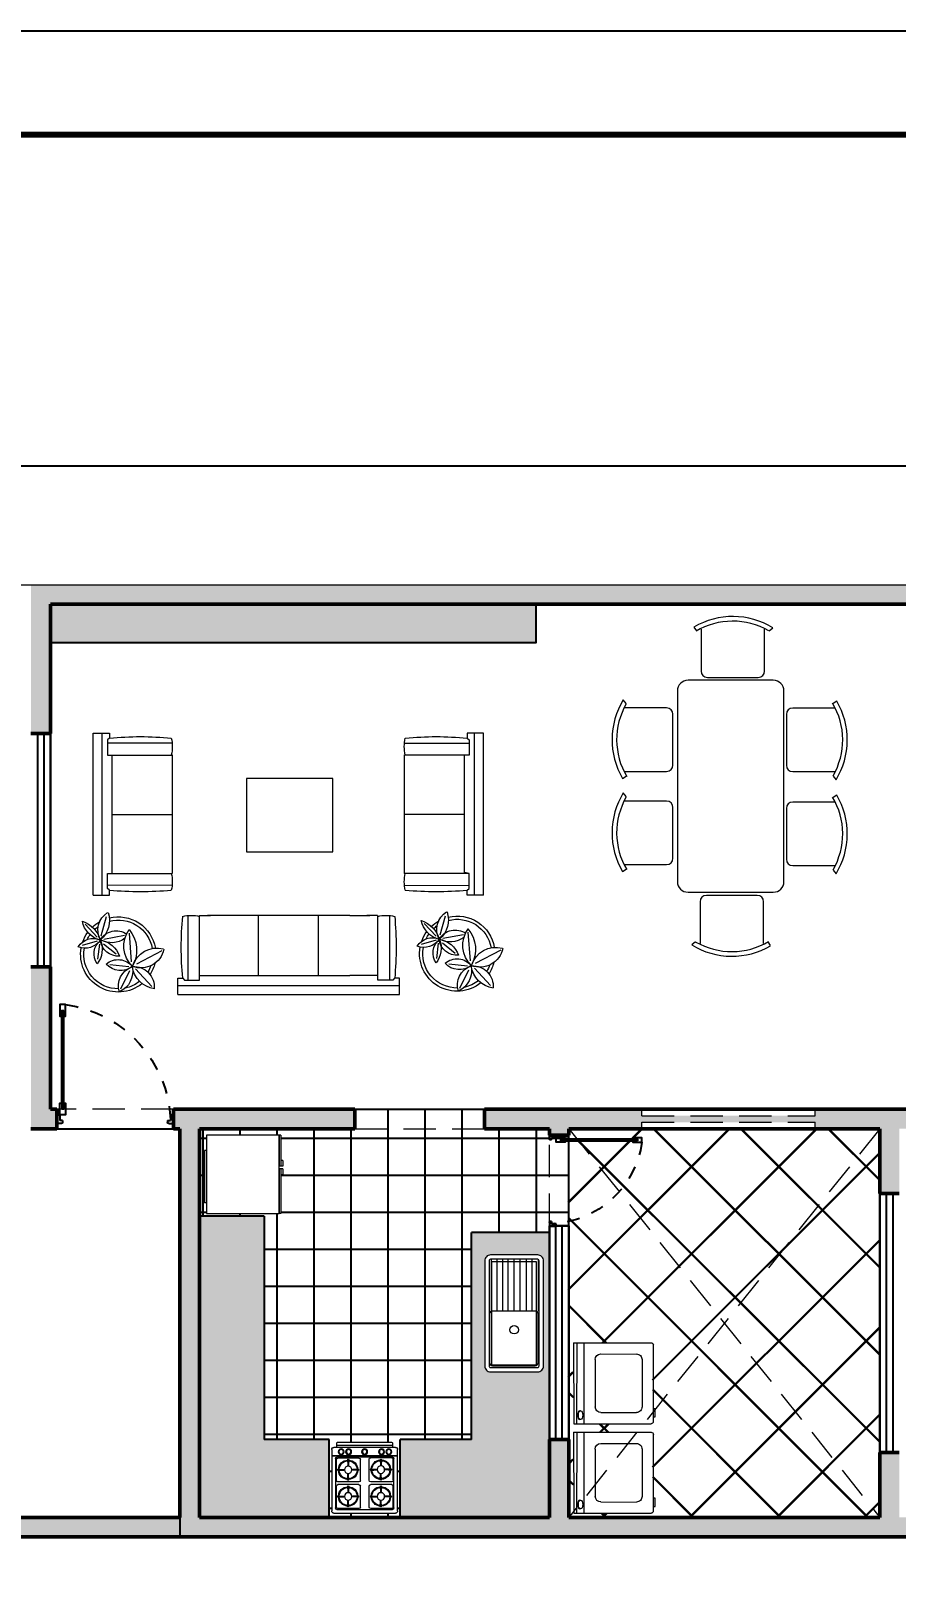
# Model space of a CAD drawing. Header units: millimetres. Extents: x 2999.9 to 3041.9, y 869.6 to 906.3.
# Drawn here: x 3023.27 to 3029.94, y 894.38 to 906.31 of the extents above; entities that cross this region are included whole.
import ezdxf

# ---------------------------------------------------------------- set-up
doc = ezdxf.new("R2010")
doc.units = ezdxf.units.MM
doc.linetypes.add('DASHED2', pattern=[9.525, 6.35, -3.175])
doc.linetypes.add('HIDDEN', pattern=[0.375, 0.25, -0.125])
for name, color, linetype, lineweight in [('0.18', 141, 'Continuous', 18), ('01', 8, 'Continuous', 9), ('mori', 166, 'Continuous', 30), ('moviliario', 7, 'Continuous', 18)]:
    doc.layers.add(name, color=color, linetype=linetype, lineweight=lineweight)
for name, color, linetype in [('1 proyeccion', 253, 'DASHED2'), ('1 puerta 0009', 242, 'Continuous'), ('1 puerta 002', 7, 'Continuous'), ('EQUIPO', 7, 'Continuous'), ('Mobiliarios', 8, 'Continuous'), ('puerta madera', 36, 'Continuous')]:
    doc.layers.add(name, color=color, linetype=linetype)
doc.styles.add('COTAS', font='arial.ttf')
doc.dimstyles.new('COTAS_100', dxfattribs={"dimtxt": 0.2, "dimasz": 0.15, "dimexe": 0.1, "dimexo": 0.2, "dimgap": 0.1, "dimtad": 0, "dimrnd": 0.005, "dimzin": 4, "dimdsep": 46, "dimtxsty": 'COTAS', "dimblk": 'ARCHTICK', "dimcen": 0.2, "dimclrd": 256, "dimclre": 256, "dimclrt": 11, "dimadec": 0, "dimazin": 0, "dimtfac": 1, "dimtix": 1, "dimtofl": 0, "dimtmove": 0, "dimatfit": 3, "dimldrblk": 'ARCHTICK', "dimfxl": 1, "dimtolj": 1, "dimtzin": 0, "dimarcsym": 0})

# ---------------------------------------------------------------- blocks, each defined once
blk = doc.blocks.new('lavad')
at = {"layer": 'Mobiliarios', "color": 7, "lineweight": 0}
for p, q in [((-366.501, 16.961), (-366.5, 17.558)), ((-365.892, 17.575), (-366.483, 17.575)), ((-366.448, 17.575), (-366.448, 17.589)), ((-366.448, 17.589), (-366.384, 17.589)), ((-366.384, 17.589), (-366.384, 17.575)), ((-365.875, 16.96), (-365.875, 17.558)), ((-366.414, 17.171), (-366.413, 17.445)), ((-366.005, 17.488), (-366.37, 17.489)), ((-365.962, 17.17), (-365.962, 17.445)), ((-366.005, 17.127), (-366.37, 17.127)), ((-365.875, 17.04), (-366.501, 17.04)), ((-365.875, 16.984), (-366.501, 16.984)), ((-365.875, 16.96), (-366.501, 16.961)), ((-366.467, 17.014), (-366.467, 17.008)), ((-366.401, 17.014), (-366.401, 17.008))]:
    blk.add_line(p, q, dxfattribs=at)
for centre, radius, start, end in [((-366.483, 17.558), 0.0174, 89.9635, 179.9635), ((-365.892, 17.558), 0.0174, 359.9635, 89.9635), ((-366.37, 17.445), 0.0434, 89.9635, 179.9635), ((-366.005, 17.445), 0.0434, 359.9635, 89.9635), ((-366.37, 17.171), 0.0434, 179.9635, 269.9635), ((-366.005, 17.17), 0.0434, 269.9635, 359.9635)]:
    blk.add_arc(centre, radius, start, end, dxfattribs=at)
at = {"layer": 'Mobiliarios', "color": 7, "lineweight": 0, "extrusion": (0, 0, -1)}
blk.add_ellipse((-366.434, 17.014), major_axis=(-0.0334, 0), ratio=0.51079, dxfattribs=at)
blk.add_ellipse((-366.434, 17.008), major_axis=(-0.0334, 0), ratio=0.51079, start_param=3.141593, end_param=6.283185, dxfattribs=at)
blk = doc.blocks.new('A$C1C4119E3')
at = {"layer": '0.18', "color": 7, "linetype": 'ByBlock'}
for p, q in [((0, 0.053), (0, 0.673)), ((0, 0.673), (0.669, 0.673)), ((0.131, 0.691), (0.578, 0.691)), ((0.131, 0.675), (0.131, 0.691)), ((0.131, 0.673), (0.578, 0.673)), ((0.578, 0.675), (0.578, 0.691)), ((0.669, 0.673), (0.669, 0.053)), ((0.669, 0.053), (0, 0.053)), ((0, 0.038), (0, 0.053)), ((0, 0.053), (0.266, 0.053)), ((0, 0.038), (0.266, 0.038)), ((0.216, 0.038), (0.266, 0.038)), ((0.216, 0.022), (0.216, 0.038)), ((0.216, 0.022), (0.266, 0.022)), ((0.266, 0.038), (0.266, 0.053)), ((0.266, 0.022), (0.266, 0.038)), ((0.288, 0.053), (0.669, 0.053)), ((0.288, 0.038), (0.288, 0.053)), ((0.288, 0.038), (0.669, 0.038)), ((0.288, 0.038), (0.338, 0.038)), ((0.288, 0.022), (0.288, 0.038)), ((0.288, 0.022), (0.338, 0.022)), ((0.338, 0.022), (0.338, 0.038)), ((0.669, 0.038), (0.669, 0.053))]:
    blk.add_line(p, q, dxfattribs=at)
blk = doc.blocks.new('_ArchTick')
at = {"color": 0, "linetype": 'ByBlock', "const_width": 0.15}
blk.add_lwpolyline([(-0.5, -0.5), (0.5, 0.5)], dxfattribs=at)
blk = doc.blocks.new('*D21')
at = {"layer": '01', "lineweight": -2, "transparency": 16777216}
for p, q in [((3003.819, 902.238), (3003.819, 903.054)), ((3038.719, 902.238), (3038.719, 903.054)), ((3003.819, 902.954), (3020.559, 902.954)), ((3038.719, 902.954), (3021.433, 902.954))]:
    blk.add_line(p, q, dxfattribs=at)
at = {"layer": 'Defpoints', "color": 0, "transparency": 16777216}
for p in [(3038.719, 902.954), (3003.819, 902.038), (3038.719, 902.038)]:
    blk.add_point(p, dxfattribs=at)
at = {"layer": '01', "lineweight": -2, "transparency": 16777216, "xscale": 0.15, "yscale": 0.15, "zscale": 0.15, "rotation": 180}
blk.add_blockref('_ArchTick', (3003.819, 902.954), dxfattribs=at)
at = {"layer": '01', "lineweight": -2, "transparency": 16777216, "xscale": 0.15, "yscale": 0.15, "zscale": 0.15}
blk.add_blockref('_ArchTick', (3038.719, 902.954), dxfattribs=at)
at = {"layer": '01', "color": 11, "transparency": 16777216, "insert": (3020.996, 902.954), "char_height": 0.2, "attachment_point": 5, "style": 'COTAS'}
blk.add_mtext('\\A1;34.90', dxfattribs=at)
blk = doc.blocks.new('0B82D')
at = {"color": 7, "linetype": 'ByBlock', "lineweight": 0}
for p, q in [((-0.626, 0.801), (-0.607, 0.773)), ((-0.573, 0.784), (-0.573, 0.469)), ((-0.093, 0.469), (-0.093, 0.784)), ((-0.058, 0.773), (-0.03, 0.796)), ((0.084, 0.801), (0.103, 0.773)), ((0.137, 0.784), (0.137, 0.469)), ((0.617, 0.469), (0.617, 0.784)), ((0.652, 0.773), (0.68, 0.796)), ((0.738, 0.402), (-0.703, 0.402)), ((-0.525, 0.421), (-0.141, 0.421)), ((0.185, 0.421), (0.569, 0.421)), ((-1.157, 0.29), (-1.18, 0.318)), ((-0.853, 0.256), (-1.169, 0.256)), ((-0.783, 0.322), (-0.783, -0.322)), ((0.818, -0.322), (0.818, 0.322)), ((1.206, 0.249), (0.89, 0.249)), ((1.222, 0.302), (1.194, 0.283)), ((-0.805, -0.176), (-0.805, 0.208)), ((0.842, 0.201), (0.842, -0.183)), ((-1.169, -0.224), (-0.853, -0.224)), ((0.89, -0.231), (1.206, -0.231)), ((-1.185, -0.277), (-1.157, -0.258)), ((1.194, -0.266), (1.217, -0.294)), ((-0.703, -0.402), (0.023, -0.402)), ((-0.142, -0.436), (-0.526, -0.436)), ((0.023, -0.402), (0.738, -0.402)), ((0.562, -0.436), (0.178, -0.436)), ((-0.574, -0.484), (-0.574, -0.8)), ((-0.094, -0.8), (-0.094, -0.484)), ((0.13, -0.484), (0.13, -0.8)), ((0.61, -0.8), (0.61, -0.484)), ((-0.608, -0.789), (-0.636, -0.811)), ((-0.041, -0.817), (-0.059, -0.789)), ((0.095, -0.789), (0.067, -0.811)), ((0.663, -0.817), (0.644, -0.789))]:
    blk.add_line(p, q, dxfattribs=at)
for centre, radius, start, end in [((-0.333, 0.302), 0.579, 58.5054, 120.4019), ((-0.333, 0.302), 0.544, 60.0817, 120.6821), ((0.377, 0.302), 0.579, 58.5054, 120.4019), ((0.377, 0.302), 0.544, 60.0817, 120.6821), ((-0.525, 0.469), 0.048, 180, 270), ((-0.141, 0.469), 0.048, 270, 0), ((0.185, 0.469), 0.048, 180, 270), ((0.569, 0.469), 0.048, 270, 0), ((-0.703, 0.322), 0.08, 90, 180), ((0.738, 0.322), 0.08, 0, 90), ((-0.686, 0.016), 0.579, 148.5054, 210.4019), ((-0.686, 0.016), 0.544, 150.0817, 210.6821), ((-0.853, 0.208), 0.048, 0, 90), ((0.89, 0.201), 0.048, 90, 180), ((0.723, 0.009), 0.544, 330.0817, 30.6821), ((0.723, 0.009), 0.579, 328.5054, 30.4019), ((-0.853, -0.176), 0.048, 270, 360), ((0.89, -0.183), 0.048, 180, 270), ((-0.703, -0.322), 0.08, 180, 270), ((0.738, -0.322), 0.08, 270, 360), ((-0.526, -0.484), 0.048, 90, 180), ((-0.142, -0.484), 0.048, 0, 90), ((0.178, -0.484), 0.048, 90, 180), ((0.562, -0.484), 0.048, 0, 90), ((-0.334, -0.317), 0.579, 238.5054, 300.4019), ((-0.334, -0.317), 0.544, 240.0817, 300.6821), ((0.37, -0.317), 0.579, 238.5054, 300.4019), ((0.37, -0.317), 0.544, 240.0817, 300.6821)]:
    blk.add_arc(centre, radius, start, end, dxfattribs=at)
blk = doc.blocks.new('rtyrytrtyq')
at = {"color": 255, "lineweight": 5}
for p, q in [((-1.315, -0.468), (-1.315, 0.784)), ((-1.315, 0.784), (-1.188, 0.784)), ((-1.246, -0.468), (-1.246, 0.784)), ((-1.188, 0.746), (-1.204, 0.732)), ((-1.204, 0.732), (-1.204, 0.615)), ((-1.188, 0.784), (-1.188, 0.746)), ((1.697, 0.784), (1.57, 0.784)), ((1.57, 0.784), (1.57, 0.746)), ((1.57, 0.746), (1.585, 0.732)), ((1.585, 0.732), (1.585, 0.615)), ((1.628, -0.468), (1.628, 0.784)), ((1.697, -0.468), (1.697, 0.784)), ((-0.705, 0.706), (-1.204, 0.707)), ((-1.204, 0.615), (-0.712, 0.615)), ((-1.168, -0.293), (-1.168, 0.615)), ((-0.712, 0.615), (-0.706, 0.615)), ((-0.704, 0.613), (-0.704, -0.299)), ((-0.704, 0.613), (-0.704, 0.531)), ((-0.704, 0.613), (-0.704, 0.554)), ((1.086, 0.613), (1.086, -0.299)), ((1.086, 0.613), (1.086, 0.531)), ((1.086, 0.613), (1.086, 0.554)), ((1.087, 0.706), (1.585, 0.707)), ((1.094, 0.615), (1.088, 0.615)), ((1.585, 0.615), (1.094, 0.615)), ((1.55, -0.299), (1.55, 0.615)), ((-1.168, 0.157), (-0.704, 0.157)), ((1.55, 0.157), (1.086, 0.157)), ((-1.204, -0.299), (-1.168, -0.293)), ((-1.166, -0.295), (-1.204, -0.299)), ((-1.204, -0.299), (-0.704, -0.299)), ((-1.204, -0.415), (-1.204, -0.299)), ((-0.815, -0.299), (-0.712, -0.299)), ((-0.712, -0.299), (-0.706, -0.299)), ((1.585, -0.299), (1.086, -0.299)), ((1.094, -0.299), (1.088, -0.299)), ((1.196, -0.299), (1.094, -0.299)), ((1.585, -0.415), (1.585, -0.299)), ((-1.315, -0.468), (-1.188, -0.468)), ((-0.705, -0.39), (-1.204, -0.391)), ((-1.188, -0.429), (-1.204, -0.415)), ((-1.188, -0.468), (-1.188, -0.429)), ((1.087, -0.39), (1.585, -0.391)), ((1.57, -0.429), (1.585, -0.415)), ((1.57, -0.468), (1.57, -0.429)), ((1.697, -0.468), (1.57, -0.468)), ((-0.59, -0.624), (-0.591, -1.122)), ((-0.499, -0.631), (-0.499, -0.625)), ((-0.499, -1.122), (-0.499, -0.631)), ((-0.496, -0.623), (-0.414, -0.623)), ((-0.283, -0.623), (-0.438, -0.623)), ((-0.283, -0.623), (0.815, -0.623)), ((-0.043, -1.087), (-0.043, -0.623)), ((0.42, -1.087), (0.42, -0.623)), ((0.873, -0.623), (0.791, -0.623)), ((0.875, -0.631), (0.875, -0.625)), ((0.875, -1.122), (0.875, -0.631)), ((0.966, -0.624), (0.967, -1.122)), ((-0.668, -1.107), (-0.629, -1.107)), ((-0.668, -1.234), (-0.668, -1.107)), ((1.044, -1.165), (-0.668, -1.165)), ((-0.629, -1.107), (-0.615, -1.122)), ((-0.615, -1.122), (-0.499, -1.122)), ((-0.499, -1.087), (-0.283, -1.087)), ((0.875, -1.087), (-0.283, -1.087)), ((0.992, -1.122), (0.875, -1.122)), ((1.006, -1.107), (0.992, -1.122)), ((1.044, -1.107), (1.006, -1.107)), ((1.044, -1.234), (1.044, -1.107)), ((1.044, -1.234), (-0.668, -1.234))]:
    blk.add_line(p, q, dxfattribs=at)
blk.add_lwpolyline([(-0.153, 0.434), (0.513, 0.434), (0.513, -0.132), (-0.153, -0.132)], close=True, dxfattribs=at)
for centre, radius, start, end in [((-0.95, -1.778), 2.535, 84.6069, 95.3931), ((-0.985, 0.68), 0.281, 346.5803, 13.4197), ((1.367, 0.68), 0.281, 166.5803, 193.4197), ((1.332, -1.778), 2.535, 84.6069, 95.3931), ((-0.706, 0.613), 0.00231, 0, 90), ((1.088, 0.613), 0.00231, 90, 180), ((-1.166, -0.293), 0.00231, 180, 274.3203), ((-0.985, -0.364), 0.281, 346.5803, 13.4197), ((-0.706, -0.296), 0.00231, 270, 0), ((1.088, -0.296), 0.00231, 180, 270), ((1.367, -0.364), 0.281, 166.5803, 193.4197), ((-0.95, 2.094), 2.535, 264.6069, 275.3931), ((1.332, 2.094), 2.535, 264.6069, 275.3931), ((1.894, -0.869), 2.535, 174.6069, 185.3931), ((-0.564, -0.904), 0.281, 76.5803, 103.4197), ((-0.496, -0.625), 0.00231, 90, 180), ((0.873, -0.625), 0.00231, 0, 90), ((0.941, -0.904), 0.281, 76.5803, 103.4197), ((-1.518, -0.869), 2.535, 354.6069, 5.3931)]:
    blk.add_arc(centre, radius, start, end, dxfattribs=at)
blk = doc.blocks.new('0C02D')
at = {"color": 0, "linetype": 'ByBlock', "lineweight": 0}
for p, q in [((0.024, 0.375), (-0.102, 0.138)), ((-0.307, 0.281), (-0.145, 0.131)), ((-0.33, -0.005), (-0.16, 0.079)), ((-0.104, -0.108), (-0.123, 0.067)), ((0.189, 0.07), (-0.078, 0.091)), ((0.133, -0.165), (0.168, 0.029)), ((0.09, -0.166), (-0.005, -0.048)), ((0.164, -0.188), (0.342, -0.14)), ((0.087, -0.206), (-0.055, -0.223)), ((0.114, -0.227), (0.074, -0.366)), ((0.152, -0.226), (0.271, -0.338))]:
    blk.add_line(p, q, dxfattribs=at)
for centre, radius, start, end in [((-0.092, 0.339), 0.24, 187.9837, 262.0826), ((-0.313, 0.115), 0.19, 356.834, 94.9195), ((-0.01, -0.03), 0.35, 103.4928, 122.3252), ((0.084, 0.179), 0.22, 102.106, 200.1749), ((-0.184, 0.328), 0.233, 285.7817, 15.3507), ((-0.01, -0.03), 0.35, 346.1915, 80.1916), ((-0.01, -0.03), 0.35, 140.8678, 280.2087), ((-0.01, -0.03), 0.32, 141.7508, 168.3677), ((-0.01, -0.03), 0.32, 109.0445, 120.8243), ((-0.01, -0.03), 0.32, 345.1624, 79.9119), ((-0.303, 0.161), 0.189, 252.4588, 340.924), ((-0.167, -0.108), 0.212, 78.3442, 154.7575), ((0.02, -0.009), 0.179, 142.2558, 228.0353), ((-0.228, -0.031), 0.17, 319.2212, 51.7942), ((0.068, 0.284), 0.262, 223.8495, 305.6071), ((0.028, -0.157), 0.298, 49.6917, 119.1053), ((0.31, -0.094), 0.211, 143.7337, 208.7027), ((0.038, -0.049), 0.172, 300.6452, 34.7063), ((-0.01, -0.03), 0.32, 179.3019, 280.4983), ((-0.106, -0.237), 0.234, 9.9352, 69.7681), ((0.141, -0.031), 0.167, 175.0386, 264.006), ((0.214, -0.021), 0.198, 242.4878, 326.9762), ((0.303, -0.344), 0.232, 70.8915, 139.9005), ((0.04, -0.401), 0.222, 68.3745, 127.9916), ((-0.004, -0.097), 0.158, 234.0564, 321.9353), ((0.22, -0.338), 0.172, 124.7099, 201.6743), ((-0.023, -0.264), 0.161, 301.256, 23.9088), ((0.052, -0.449), 0.262, 19.1579, 74.5483), ((0.344, -0.139), 0.229, 194.941, 258.8355), ((-0.01, -0.03), 0.32, 316.534, 324.6631), ((-0.01, -0.03), 0.35, 316.5106, 330.7133), ((-0.01, -0.03), 0.35, 289.3547, 305.9995), ((-0.01, -0.03), 0.32, 295.6062, 305.0739)]:
    blk.add_arc(centre, radius, start, end, dxfattribs=at)
blk = doc.blocks.new('df')
at = {"color": 1, "lineweight": 0, "rotation": 180}
blk.add_blockref('rtyrytrtyq', (2077.716, 1144.081), dxfattribs=at)
at = {"layer": 'moviliario', "xscale": 0.8297961950302124, "yscale": 0.8297961950302124, "zscale": 0.8297961950302124, "rotation": 270}
for p in [(2076.238, 1144.997), (2078.853, 1144.991)]:
    blk.add_blockref('0C02D', p, dxfattribs=at)
blk = doc.blocks.new('p .9')
at = {"layer": '1 puerta 0009'}
h = blk.add_hatch(dxfattribs=at)
h.set_pattern_fill('_USER', color=256, scale=0.0049, angle=45, style=0, pattern_type=0)
h.set_pattern_definition([(45, (0, 0), (-0.003464823228, 0.003464823228), [])])
h.paths.add_polyline_path([(1148.931, 219.509), (1148.931, 219.464), (1148.947, 219.464), (1148.947, 220.225), (1148.931, 220.225), (1148.931, 220.18)])
at = {"layer": '1 proyeccion', "ltscale": 0.005}
blk.add_arc((1149.047, 219.339), 0.94, 97.9007, 177.8392, dxfattribs=at)
at = {"layer": '1 puerta 002'}
for p, q in [((1148.931, 220.18), (1148.931, 220.225)), ((1148.947, 220.225), (1148.931, 220.225)), ((1148.085, 219.419), (1148.108, 219.419)), ((1148.085, 219.352), (1148.085, 219.419)), ((1148.108, 219.419), (1148.108, 219.374)), ((1148.13, 219.374), (1148.108, 219.374)), ((1148.13, 219.374), (1148.13, 219.361)), ((1148.94, 219.374), (1148.94, 219.361)), ((1148.94, 219.374), (1148.963, 219.374)), ((1148.985, 219.419), (1148.963, 219.419)), ((1148.963, 219.419), (1148.963, 219.374)), ((1148.985, 219.352), (1148.985, 219.419)), ((1148.121, 219.352), (1148.085, 219.352)), ((1148.949, 219.352), (1148.985, 219.352))]:
    blk.add_line(p, q, dxfattribs=at)
blk.add_lwpolyline([(1148.931, 219.509), (1148.931, 220.18), (1148.918, 220.18), (1148.918, 220.27), (1148.961, 220.27), (1148.961, 220.18), (1148.947, 220.18)], dxfattribs=at)
blk.add_lwpolyline([(1148.947, 219.464), (1148.931, 219.464), (1148.931, 219.509), (1148.918, 219.509), (1148.918, 219.419), (1148.961, 219.419), (1148.961, 219.509), (1148.947, 219.509), (1148.947, 220.18), (1148.947, 220.225)], close=True, dxfattribs=at)
for centre, start, end in [((1148.121, 219.361), 270, 0), ((1148.949, 219.361), 180, 270)]:
    blk.add_arc(centre, 0.009, start, end, dxfattribs=at)
blk = doc.blocks.new('jj')
at = {"color": 7, "linetype": 'ByBlock', "lineweight": 0}
for p, q in [((-171, 32), (-171, 400)), ((-129, 400), (-129, 31)), ((-87, 32), (-87, 400)), ((-42, 31), (-42, 400)), ((0, 400), (0, 31)), ((42, 400), (42, 32)), ((80, 400), (80, 31)), ((122, 31), (122, 400)), ((161, 400), (161, 31))]:
    blk.add_line(p, q, dxfattribs=at)
for points in [[(-209, 552), (-209, 42, 0.414214), (-168, 0), (168, 0, 0.414214), (209, 42), (209, 791, 0.414214), (168, 833), (-168, 833, 0.414214), (-209, 791), (-209, 552)], [(-171, 657), (-171, 421, 0.414214), (-150, 400), (153, 400, 0.414214), (174, 421), (174, 769, 0.414214), (153, 790), (-150, 790, 0.414214), (-171, 769), (-171, 660)]]:
    blk.add_lwpolyline(points, format="xyb", dxfattribs=at)
blk.add_lwpolyline([(-178, 552), (-178, 42, 0.414214), (-168, 31), (168, 31, 0.414214), (178, 42), (178, 791, 0.414214), (168, 802), (-168, 802, 0.414214), (-178, 791)], format="xyb", close=True, dxfattribs=at)
blk.add_lwpolyline([(-160, 552), (-160, 50), (160, 50), (160, 783), (-160, 783)], close=True, dxfattribs=at)
blk.add_circle((0, 533), 30.4, dxfattribs=at)
blk = doc.blocks.new('cocina')
at = {"layer": 'EQUIPO', "color": 7, "lineweight": 0}
for p, q in [((-11.81, 0.81), (-11.81, 22.82)), ((-11.01, 23.62), (11.01, 23.62)), ((-9.95, 25.21), (-9.95, 23.62)), ((9.95, 24.41), (-9.95, 24.41)), ((9.68, 25.48), (-9.68, 25.48)), ((9.95, 23.62), (9.95, 25.21)), ((11.81, 22.82), (11.81, 0.81)), ((11.81, 20.7), (-11.81, 20.7)), ((11.81, 20.57), (-11.81, 20.57)), ((-10.47, 1.88), (-10.47, 19.6)), ((-10.23, 11.81), (-10.23, 19.33)), ((-9.93, 20.13), (9.93, 20.13)), ((-9.69, 19.86), (-2.17, 19.86)), ((-6.1, 19.3), (-5.97, 17.15)), ((-5.83, 19.3), (-5.83, 19.39)), ((-5.83, 19.3), (-5.83, 17.08)), ((-5.57, 19.3), (-5.7, 17.15)), ((-1.64, 11.81), (-1.64, 19.33)), ((1.51, 11.75), (1.51, 19.26)), ((2.05, 19.8), (9.57, 19.8)), ((5.64, 19.24), (5.77, 17.09)), ((5.91, 19.24), (5.91, 19.33)), ((5.91, 19.24), (5.91, 17.02)), ((6.17, 19.24), (6.04, 17.09)), ((10.1, 11.75), (10.1, 19.26)), ((10.47, 19.6), (10.47, 1.88)), ((-9.69, 11.27), (-2.17, 11.27)), ((-9.5, 15.63), (-9.59, 15.63)), ((-9.5, 15.9), (-7.35, 15.77)), ((-9.5, 15.63), (-7.28, 15.63)), ((-9.5, 15.37), (-7.35, 15.5)), ((-6.1, 11.97), (-5.97, 14.12)), ((-5.83, 11.97), (-5.83, 14.19)), ((-5.83, 11.97), (-5.83, 11.88)), ((-5.57, 11.97), (-5.7, 14.12)), ((-2.17, 15.63), (-4.38, 15.63)), ((-2.17, 15.9), (-4.31, 15.77)), ((-2.17, 15.37), (-4.31, 15.5)), ((-2.17, 15.63), (-2.08, 15.63)), ((2.05, 11.21), (9.57, 11.21)), ((2.24, 15.57), (2.15, 15.57)), ((2.24, 15.84), (4.39, 15.71)), ((2.24, 15.57), (4.46, 15.57)), ((2.24, 15.3), (4.39, 15.44)), ((5.64, 11.9), (5.77, 14.05)), ((5.91, 11.9), (5.91, 14.12)), ((5.91, 11.9), (5.91, 11.81)), ((6.17, 11.9), (6.04, 14.05)), ((9.57, 15.57), (7.35, 15.57)), ((9.57, 15.84), (7.42, 15.71)), ((9.57, 15.3), (7.42, 15.44)), ((9.57, 15.57), (9.66, 15.57)), ((-10.23, 2.2), (-10.23, 9.71)), ((-9.69, 10.25), (-2.17, 10.25)), ((-9.5, 6.02), (-9.59, 6.02)), ((-9.5, 6.29), (-7.35, 6.15)), ((-9.5, 6.02), (-7.28, 6.02)), ((-9.5, 5.75), (-7.35, 5.89)), ((-6.1, 9.69), (-5.97, 7.54)), ((-5.83, 9.69), (-5.83, 9.78)), ((-5.83, 9.69), (-5.83, 7.47)), ((-5.57, 9.69), (-5.7, 7.54)), ((-2.17, 6.02), (-4.38, 6.02)), ((-2.17, 6.29), (-4.31, 6.15)), ((-2.17, 5.75), (-4.31, 5.89)), ((-2.17, 6.02), (-2.08, 6.02)), ((-1.64, 2.2), (-1.64, 9.71)), ((1.51, 2.2), (1.51, 9.71)), ((2.05, 10.25), (9.57, 10.25)), ((2.24, 6.02), (2.15, 6.02)), ((2.24, 6.29), (4.39, 6.15)), ((2.24, 6.02), (4.46, 6.02)), ((2.24, 5.75), (4.39, 5.89)), ((5.64, 9.69), (5.77, 7.54)), ((5.91, 9.69), (5.91, 9.78)), ((5.91, 9.69), (5.91, 7.47)), ((6.17, 9.69), (6.04, 7.54)), ((9.57, 6.02), (7.35, 6.02)), ((9.57, 6.29), (7.42, 6.15)), ((9.57, 5.75), (7.42, 5.89)), ((9.57, 6.02), (9.66, 6.02)), ((10.1, 2.2), (10.1, 9.71)), ((11.01, 0), (-11.01, 0)), ((9.93, 1.34), (-9.93, 1.34)), ((-9.69, 1.66), (-2.17, 1.66)), ((-6.1, 2.35), (-5.97, 4.5)), ((-5.83, 2.35), (-5.83, 4.57)), ((-5.83, 2.35), (-5.83, 2.26)), ((-5.57, 2.35), (-5.7, 4.5)), ((2.05, 1.66), (9.57, 1.66)), ((5.64, 2.35), (5.77, 4.5)), ((5.91, 2.35), (5.91, 4.57)), ((5.91, 2.35), (5.91, 2.26)), ((6.17, 2.35), (6.04, 4.5))]:
    blk.add_line(p, q, dxfattribs=at)
for centre, radius in [((-8.67, 22.03), 1.07), ((-8.67, 22.03), 0.805), ((-6.07, 22.03), 1.07), ((-6.07, 22.03), 0.805), ((0, 22.03), 1.07), ((0, 22.03), 0.805), ((5.75, 22.03), 1.07), ((5.75, 22.03), 0.805), ((8.42, 22.03), 1.07), ((8.42, 22.03), 0.805), ((-5.83, 15.63), 1.34), ((5.91, 15.57), 1.34), ((-5.83, 6.02), 1.34), ((5.91, 6.02), 1.34)]:
    blk.add_circle(centre, radius, dxfattribs=at)
for centre, radius, start, end in [((-11.01, 22.82), 0.805, 90, 180), ((-9.68, 25.21), 0.268, 90, 180), ((9.68, 25.21), 0.268, 0, 90), ((11.01, 22.82), 0.805, 0, 90), ((-9.93, 19.6), 0.537, 90, 180), ((-9.69, 19.33), 0.537, 90, 180), ((-5.83, 15.63), 3.49, 94.2199, 175.7801), ((-5.83, 15.63), 3.22, 94.2736, 175.7264), ((-5.83, 18.95), 0.439, 52.346, 127.654), ((-5.83, 17.25), 0.164, 214.85, 325.15), ((-5.83, 15.63), 3.22, 4.2736, 85.7264), ((-5.83, 15.63), 3.49, 4.2199, 85.7801), ((-2.17, 19.33), 0.537, 0, 90), ((2.05, 19.26), 0.537, 90, 180), ((5.91, 15.57), 3.49, 94.2199, 175.7801), ((5.91, 15.57), 3.22, 94.2736, 175.7264), ((5.91, 18.89), 0.439, 52.346, 127.654), ((5.91, 17.18), 0.164, 214.85, 325.15), ((5.91, 15.57), 3.22, 4.2736, 85.7264), ((5.91, 15.57), 3.49, 4.2199, 85.7801), ((9.57, 19.26), 0.537, 0, 90), ((9.93, 19.6), 0.537, 0, 90), ((-9.69, 11.81), 0.537, 180, 270), ((-9.15, 15.63), 0.439, 142.346, 217.654), ((-5.83, 15.63), 3.49, 184.2199, 265.7801), ((-5.83, 15.63), 3.22, 184.2736, 265.7264), ((-7.45, 15.63), 0.164, 304.85, 55.15), ((-5.83, 12.32), 0.439, 232.346, 307.654), ((-5.83, 14.02), 0.164, 34.85, 145.15), ((-5.83, 15.63), 3.22, 274.2736, 355.7264), ((-5.83, 15.63), 3.49, 274.2199, 355.7801), ((-4.22, 15.63), 0.164, 124.85, 235.15), ((-2.51, 15.63), 0.439, 322.346, 37.654), ((-2.17, 11.81), 0.537, 270, 0), ((2.05, 11.75), 0.537, 180, 270), ((2.59, 15.57), 0.439, 142.346, 217.654), ((5.91, 15.57), 3.49, 184.2199, 265.7801), ((5.91, 15.57), 3.22, 184.2736, 265.7264), ((4.29, 15.57), 0.164, 304.85, 55.15), ((5.91, 12.25), 0.439, 232.346, 307.654), ((5.91, 13.96), 0.164, 34.85, 145.15), ((5.91, 15.57), 3.22, 274.2736, 355.7264), ((5.91, 15.57), 3.49, 274.2199, 355.7801), ((7.52, 15.57), 0.164, 124.85, 235.15), ((9.22, 15.57), 0.439, 322.346, 37.654), ((9.57, 11.75), 0.537, 270, 0), ((-9.69, 9.71), 0.537, 90, 180), ((-9.15, 6.02), 0.439, 142.346, 217.654), ((-5.83, 6.02), 3.49, 94.2199, 175.7801), ((-5.83, 6.02), 3.49, 184.2199, 265.7801), ((-5.83, 6.02), 3.22, 94.2736, 175.7264), ((-5.83, 6.02), 3.22, 184.2736, 265.7264), ((-7.45, 6.02), 0.164, 304.85, 55.15), ((-5.83, 9.34), 0.439, 52.346, 127.654), ((-5.83, 7.63), 0.164, 214.85, 325.15), ((-5.83, 6.02), 3.22, 4.2736, 85.7264), ((-5.83, 6.02), 3.22, 274.2736, 355.7264), ((-5.83, 6.02), 3.49, 4.2199, 85.7801), ((-5.83, 6.02), 3.49, 274.2199, 355.7801), ((-4.22, 6.02), 0.164, 124.85, 235.15), ((-2.17, 9.71), 0.537, 0, 90), ((-2.51, 6.02), 0.439, 322.346, 37.654), ((2.05, 9.71), 0.537, 90, 180), ((2.59, 6.02), 0.439, 142.346, 217.654), ((5.91, 6.02), 3.49, 94.2199, 175.7801), ((5.91, 6.02), 3.49, 184.2199, 265.7801), ((5.91, 6.02), 3.22, 94.2736, 175.7264), ((5.91, 6.02), 3.22, 184.2736, 265.7264), ((4.29, 6.02), 0.164, 304.85, 55.15), ((5.91, 9.34), 0.439, 52.346, 127.654), ((5.91, 7.63), 0.164, 214.85, 325.15), ((5.91, 6.02), 3.22, 4.2736, 85.7264), ((5.91, 6.02), 3.22, 274.2736, 355.7264), ((5.91, 6.02), 3.49, 4.2199, 85.7801), ((5.91, 6.02), 3.49, 274.2199, 355.7801), ((7.52, 6.02), 0.164, 124.85, 235.15), ((9.57, 9.71), 0.537, 0, 90), ((9.22, 6.02), 0.439, 322.346, 37.654), ((-11.01, 0.81), 0.805, 180, 270), ((-9.93, 1.88), 0.537, 180, 270), ((-9.69, 2.2), 0.537, 180, 270), ((-5.83, 2.7), 0.439, 232.346, 307.654), ((-5.83, 4.41), 0.164, 34.85, 145.15), ((-2.17, 2.2), 0.537, 270, 0), ((2.05, 2.2), 0.537, 180, 270), ((5.91, 2.7), 0.439, 232.346, 307.654), ((5.91, 4.41), 0.164, 34.85, 145.15), ((9.57, 2.2), 0.537, 270, 0), ((9.93, 1.88), 0.537, 270, 0), ((11.01, 0.81), 0.805, 270, 0)]:
    blk.add_arc(centre, radius, start, end, dxfattribs=at)

msp = doc.modelspace()

# ---------------------------------------------------------------- hatches: boundary and pattern name
h = msp.add_hatch(color=0)
h.dxf.hatch_style = 1
h.paths.add_polyline_path([(3032.369, 894.838), (3029.969, 894.838), (3029.969, 895.338), (3029.819, 895.338), (3029.819, 894.838), (3027.419, 894.838), (3027.419, 895.438), (3027.269, 895.438), (3027.269, 894.838), (3024.569, 894.838), (3024.569, 897.838), (3025.769, 897.838), (3025.769, 897.988), (3024.369, 897.988), (3024.369, 897.838), (3024.419, 897.838), (3024.419, 894.838), (3024.419, 894.688), (3032.369, 894.688)])
h.paths.add_polyline_path([(3031.419, 897.988), (3029.319, 897.988), (3029.319, 897.938), (3027.983, 897.938), (3027.983, 897.988), (3026.769, 897.988), (3026.769, 897.838), (3027.269, 897.838), (3027.269, 897.788), (3027.419, 897.788), (3027.419, 897.838), (3027.983, 897.838), (3027.983, 897.888), (3029.319, 897.888), (3029.319, 897.838), (3029.819, 897.838), (3029.819, 897.338), (3029.969, 897.338), (3029.969, 897.838), (3031.419, 897.838)], flags=17)
h.paths.add_polyline_path([(3030.709, 901.888), (3032.169, 901.888), (3032.169, 902.038), (3023.269, 902.038), (3023.269, 901.888), (3023.269, 900.888), (3023.419, 900.888), (3023.419, 901.888), (3030.559, 901.888), (3030.559, 899.137), (3030.109, 899.137), (3030.109, 898.987), (3030.709, 898.987), (3030.709, 899.188), (3031.419, 899.188), (3031.419, 899.337), (3030.709, 899.337)])
h.paths.add_polyline_path([(3023.419, 899.088), (3023.269, 899.088), (3023.269, 897.838), (3023.469, 897.838), (3023.469, 897.988), (3023.419, 897.988)])
h = msp.add_hatch(color=256)
h.dxf.hatch_style = 1
h.set_gradient(color1=(127, 63, 0), color2=(143, 71, 0), one_color=1, tint=0.28, name='CYLINDER')
h.paths.add_polyline_path([(3023.419, 901.888), (3027.164, 901.888), (3027.164, 901.588), (3023.419, 901.588)])
h = msp.add_hatch()
h.set_pattern_fill('NET', color=251, scale=0.09)
h.set_pattern_definition([(0, (947.19445, -217.8016), (0, 0.28575), []), (90, (947.19445, -217.8016), (-0.28575, 2e-17), [])])
h.paths.add_polyline_path([(3026.669, 895.438), (3026.118, 895.438), (3026.118, 894.838), (3025.57, 894.838), (3025.57, 895.438), (3025.069, 895.438), (3025.069, 897.164), (3024.569, 897.164), (3024.569, 897.838), (3025.869, 897.838), (3026.669, 897.838), (3027.269, 897.838), (3027.269, 897.788), (3027.269, 897.088), (3027.269, 897.038), (3026.669, 897.038)])
h.paths.add_polyline_path([(3025.198, 897.184), (3025.198, 897.483), (3025.212, 897.483), (3025.212, 897.528), (3025.198, 897.528), (3025.184, 897.528), (3025.184, 897.548), (3025.198, 897.548), (3025.212, 897.548), (3025.212, 897.593), (3025.198, 897.593), (3025.198, 897.788), (3025.184, 897.788), (3024.624, 897.788), (3024.624, 897.67), (3024.608, 897.67), (3024.608, 897.266), (3024.624, 897.266), (3024.624, 897.184), (3025.184, 897.184)], flags=16)
h.paths.add_polyline_path([(3025.636, 895.418, 0.414214), (3025.63, 895.412), (3025.63, 895.378), (3025.607, 895.378, 0.414214), (3025.59, 895.361), (3025.59, 894.887, 0.414214), (3025.607, 894.87), (3026.081, 894.87, 0.414214), (3026.098, 894.887), (3026.098, 895.361, 0.414214), (3026.081, 895.378), (3026.058, 895.378), (3026.058, 895.412, 0.414214), (3026.053, 895.418)], flags=16)
h.paths.add_polyline_path([(3025.821, 895.344, 1), (3025.867, 895.344, 1)], flags=0)
h.paths.add_polyline_path([(3025.697, 895.344, 1), (3025.743, 895.344, 1)], flags=0)
h.paths.add_polyline_path([(3025.64, 895.344, 1), (3025.686, 895.344, 1)], flags=0)
h.paths.add_polyline_path([(3025.827, 895.344, 1), (3025.862, 895.344, 1)], flags=0)
h.paths.add_polyline_path([(3025.703, 895.344, 1), (3025.738, 895.344, 1)], flags=0)
h.paths.add_polyline_path([(3025.952, 895.344, 1), (3025.998, 895.344, 1)], flags=0)
h.paths.add_polyline_path([(3025.646, 895.344, 1), (3025.68, 895.344, 1)], flags=0)
h.paths.add_polyline_path([(3025.958, 895.344, 1), (3025.992, 895.344, 1)], flags=0)
h.paths.add_polyline_path([(3026.008, 895.344, 1), (3026.054, 895.344, 1)], flags=0)
h.paths.add_polyline_path([(3026.014, 895.344, 1), (3026.048, 895.344, 1)], flags=0)
h.paths.add_polyline_path([(3025.63, 895.303, 0.414214), (3025.619, 895.291), (3025.619, 894.91, 0.414214), (3025.63, 894.898), (3026.058, 894.898, 0.414214), (3026.07, 894.91), (3026.07, 895.291, 0.414214), (3026.058, 895.303)], flags=0)
h.paths.add_polyline_path([(3025.8, 895.296), (3025.638, 895.296, 0.414214), (3025.627, 895.284), (3025.627, 895.122, 0.414214), (3025.638, 895.111), (3025.8, 895.111, 0.414214), (3025.812, 895.122), (3025.812, 895.284, 0.414214)], flags=0)
h.paths.add_polyline_path([(3025.891, 895.297, 0.414214), (3025.879, 895.286), (3025.879, 895.124, 0.414214), (3025.891, 895.112), (3026.053, 895.112, 0.414214), (3026.064, 895.124), (3026.064, 895.286, 0.414214), (3026.053, 895.297)], flags=0)
h.paths.add_polyline_path([(3025.711, 895.284), (3025.712, 895.28, 0.371699), (3025.642, 895.21), (3025.638, 895.211, 0.340953), (3025.638, 895.199), (3025.642, 895.199, 0.371699), (3025.712, 895.13), (3025.711, 895.126, 0.340953), (3025.723, 895.126), (3025.723, 895.13, 0.371699), (3025.792, 895.199), (3025.796, 895.199, 0.340953), (3025.796, 895.211), (3025.792, 895.21, 0.371699), (3025.723, 895.28), (3025.723, 895.284, 0.340953)], flags=0)
h.paths.add_polyline_path([(3025.688, 895.205, 1), (3025.746, 895.205, 1)], flags=0)
h.paths.add_polyline_path([(3025.964, 895.285), (3025.964, 895.281, 0.371699), (3025.895, 895.212), (3025.891, 895.212, 0.340953), (3025.891, 895.2), (3025.895, 895.201, 0.371699), (3025.964, 895.131), (3025.964, 895.127, 0.340953), (3025.976, 895.127), (3025.975, 895.131, 0.371699), (3026.045, 895.201), (3026.049, 895.2, 0.340953), (3026.049, 895.212), (3026.045, 895.212, 0.371699), (3025.975, 895.281), (3025.976, 895.285, 0.340953)], flags=0)
h.paths.add_polyline_path([(3025.941, 895.206, 1), (3025.999, 895.206, 1)], flags=0)
h.paths.add_polyline_path([(3025.8, 895.09), (3025.638, 895.09, 0.414214), (3025.627, 895.079), (3025.627, 894.917, 0.414214), (3025.638, 894.905), (3025.8, 894.905, 0.414214), (3025.812, 894.917), (3025.812, 895.079, 0.414214)], flags=0)
h.paths.add_polyline_path([(3025.891, 895.09, 0.414214), (3025.879, 895.079), (3025.879, 894.917, 0.414214), (3025.891, 894.905), (3026.053, 894.905, 0.414214), (3026.064, 894.917), (3026.064, 895.079, 0.414214), (3026.053, 895.09)], flags=0)
h.paths.add_polyline_path([(3025.711, 895.078), (3025.712, 895.074, 0.371699), (3025.642, 895.005), (3025.638, 895.005, 0.340953), (3025.638, 894.993), (3025.642, 894.994, 0.371699), (3025.712, 894.924), (3025.711, 894.92, 0.340953), (3025.723, 894.92), (3025.723, 894.924, 0.371699), (3025.792, 894.994), (3025.796, 894.993, 0.340953), (3025.796, 895.005), (3025.792, 895.005, 0.371699), (3025.723, 895.074), (3025.723, 895.078, 0.340953)], flags=0)
h.paths.add_polyline_path([(3025.688, 894.999, 1), (3025.746, 894.999, 1)], flags=0)
h.paths.add_polyline_path([(3025.964, 895.078), (3025.964, 895.074, 0.371699), (3025.895, 895.005), (3025.891, 895.005, 0.340953), (3025.891, 894.993), (3025.895, 894.994, 0.371699), (3025.964, 894.924), (3025.964, 894.92, 0.340953), (3025.976, 894.92), (3025.975, 894.924, 0.371699), (3026.045, 894.994), (3026.049, 894.993, 0.340953), (3026.049, 895.005), (3026.045, 895.005, 0.371699), (3025.975, 895.074), (3025.976, 895.078, 0.340953)], flags=0)
h.paths.add_polyline_path([(3025.941, 894.999, 1), (3025.999, 894.999, 1)], flags=0)
h.paths.add_polyline_path([(3026.669, 897.838), (3025.869, 897.838), (3025.869, 897.988), (3026.669, 897.988)])
h.paths.add_polyline_path([(3027.419, 897.088), (3027.269, 897.088), (3027.269, 897.788), (3027.419, 897.788)])
h = msp.add_hatch()
h.set_pattern_fill('NET', color=251, scale=0.15, angle=45)
h.set_pattern_definition([(45, (947.18797, -217.8016), (-0.3367596, 0.3367596), []), (135, (947.18797, -217.8016), (-0.3367596, -0.3367596), [])])
h.paths.add_polyline_path([(3029.813, 894.838), (3027.413, 894.838), (3027.45, 894.884), (3027.45, 894.869), (3028.047, 894.869, 0.414214), (3028.064, 894.887), (3028.064, 894.921), (3028.078, 894.921), (3028.078, 894.985), (3028.064, 894.985), (3028.064, 895.477, 0.414214), (3028.047, 895.495), (3027.938, 895.495), (3027.991, 895.561), (3028.047, 895.561, 0.414214), (3028.064, 895.579), (3028.064, 895.613), (3028.078, 895.613), (3028.078, 895.669), (3028.613, 896.338)])
h.paths.add_polyline_path([(3028.613, 896.338), (3028.078, 895.669), (3028.078, 895.677), (3028.064, 895.677), (3028.064, 896.169, 0.414214), (3028.047, 896.186), (3027.45, 896.186), (3027.45, 895.561), (3027.991, 895.561), (3027.938, 895.495), (3027.45, 895.495), (3027.45, 894.884), (3027.413, 894.838), (3027.413, 895.438), (3027.413, 897.088), (3027.413, 897.122, 0.158215), (3027.801, 897.352)])
h.paths.add_polyline_path([(3029.813, 895.338), (3029.813, 894.838), (3028.613, 896.338), (3029.813, 897.838), (3029.813, 897.338)])
h.paths.add_polyline_path([(3028.613, 896.338), (3027.801, 897.352, 0.147172), (3027.977, 897.735), (3027.977, 897.768), (3027.907, 897.768), (3027.907, 897.758), (3027.477, 897.758), (3027.413, 897.838), (3029.813, 897.838)])
h.paths.add_polyline_path([(3027.801, 897.352, -0.158215), (3027.413, 897.122), (3027.413, 897.746), (3027.486, 897.746)])
h.paths.add_polyline_path([(3027.801, 897.352), (3027.486, 897.746), (3027.907, 897.746), (3027.907, 897.735), (3027.977, 897.735, -0.147172)], flags=17)
h = msp.add_hatch()
h.set_pattern_fill('NET', color=251, scale=0.15, angle=45)
h.set_pattern_definition([(45, (947.19445, -217.8016), (-0.3367596, 0.3367596), []), (135, (947.19445, -217.8016), (-0.3367596, -0.3367596), [])])
h.paths.add_polyline_path([(3029.819, 894.838), (3027.419, 894.838), (3027.456, 894.884), (3027.456, 894.869), (3028.054, 894.869, 0.414214), (3028.071, 894.887), (3028.071, 894.921), (3028.084, 894.921), (3028.084, 894.985), (3028.071, 894.985), (3028.071, 895.477, 0.414214), (3028.054, 895.495), (3027.944, 895.495), (3027.998, 895.561), (3028.054, 895.561, 0.414214), (3028.071, 895.579), (3028.071, 895.613), (3028.084, 895.613), (3028.084, 895.669), (3028.619, 896.338)])
h.paths.add_polyline_path([(3028.619, 896.338), (3028.084, 895.669), (3028.084, 895.677), (3028.071, 895.677), (3028.071, 896.169, 0.414214), (3028.054, 896.186), (3027.456, 896.186), (3027.456, 895.561), (3027.998, 895.561), (3027.944, 895.495), (3027.456, 895.495), (3027.456, 894.884), (3027.419, 894.838), (3027.419, 895.438), (3027.419, 897.088), (3027.419, 897.122, 0.158215), (3027.808, 897.352)])
h.paths.add_polyline_path([(3029.819, 895.338), (3029.819, 894.838), (3028.619, 896.338), (3029.819, 897.838), (3029.819, 897.338)])
h.paths.add_polyline_path([(3028.619, 896.338), (3027.808, 897.352, 0.147172), (3027.983, 897.735), (3027.983, 897.768), (3027.913, 897.768), (3027.913, 897.758), (3027.483, 897.758), (3027.419, 897.838), (3029.819, 897.838)])
h.paths.add_polyline_path([(3027.808, 897.352, -0.158215), (3027.419, 897.122), (3027.419, 897.746), (3027.493, 897.746)])
h.paths.add_polyline_path([(3027.808, 897.352), (3027.493, 897.746), (3027.913, 897.746), (3027.913, 897.735), (3027.983, 897.735, -0.147172)], flags=17)
h = msp.add_hatch(color=256)
h.dxf.hatch_style = 1
h.set_gradient(color1=(127, 63, 0), color2=(143, 71, 0), one_color=1, tint=0.28, name='CYLINDER')
h.paths.add_polyline_path([(3026.669, 895.438), (3026.118, 895.438), (3026.118, 894.838), (3027.269, 894.838), (3027.269, 895.438), (3027.269, 897.038), (3026.669, 897.038)])
h.paths.add_polyline_path([(3026.815, 895.962, -0.414214), (3026.77, 896.007), (3026.77, 896.819, -0.414214), (3026.815, 896.864), (3027.178, 896.864, -0.414214), (3027.223, 896.819), (3027.223, 896.266), (3027.223, 896.007, -0.414214), (3027.178, 895.962)], flags=16)
h.paths.add_polyline_path([(3026.864, 896.81), (3026.864, 896.83), (3026.824, 896.83), (3026.824, 896.81)], flags=0)
h.paths.add_polyline_path([(3026.831, 896.009, -0.414214), (3026.808, 896.031), (3026.808, 896.408, -0.414214), (3026.831, 896.43), (3027.159, 896.43, -0.414214), (3027.182, 896.408), (3027.182, 896.152), (3027.182, 896.031, -0.414214), (3027.159, 896.009)], flags=0)
h.paths.add_polyline_path([(3026.964, 896.287, -1), (3027.03, 896.287, -1)], flags=0)
h.paths.add_polyline_path([(3025.069, 895.438), (3025.069, 897.164), (3024.569, 897.164), (3024.569, 894.838), (3025.57, 894.838), (3025.57, 895.438)])
h = msp.add_hatch(color=256)
h.dxf.hatch_style = 1
h.paths.add_polyline_path([(3024.419, 894.838), (3003.819, 894.838), (3003.819, 894.688), (3024.419, 894.688)])

# ---------------------------------------------------------------- linework, layer by layer
at = {"color": 4}
for p, q in [((3023.319, 900.888), (3023.319, 899.088)), ((3023.369, 900.888), (3023.369, 899.088)), ((3029.869, 897.338), (3029.869, 895.338)), ((3029.919, 897.338), (3029.919, 895.338)), ((3027.319, 895.438), (3027.319, 897.088)), ((3027.369, 895.438), (3027.369, 897.088))]:
    msp.add_line(p, q, dxfattribs=at)
at = {"color": 41, "lineweight": 30}
for p, q in [((3023.419, 900.888), (3023.419, 899.088)), ((3029.819, 897.338), (3029.819, 895.338)), ((3027.419, 897.088), (3027.269, 897.088)), ((3027.269, 895.438), (3027.269, 897.088)), ((3027.419, 895.438), (3027.419, 897.088))]:
    msp.add_line(p, q, dxfattribs=at)
at = {"color": 253, "linetype": 'HIDDEN', "lineweight": 0}
for p, q in [((3024.369, 897.988), (3023.469, 897.988)), ((3025.769, 897.838), (3026.769, 897.838)), ((3027.269, 897.088), (3027.269, 897.838)), ((3027.419, 897.838), (3029.819, 894.838)), ((3029.819, 897.838), (3027.419, 894.838))]:
    msp.add_line(p, q, dxfattribs=at)
for p, q in [((3025.769, 897.988), (3026.769, 897.988)), ((3023.469, 897.838), (3024.369, 897.838)), ((3027.419, 897.088), (3027.419, 897.838)), ((3025.069, 897.164), (3024.569, 897.164)), ((3025.069, 897.164), (3025.069, 895.438)), ((3026.669, 895.438), (3026.669, 897.038)), ((3027.269, 897.038), (3026.669, 897.038)), ((3025.57, 895.438), (3025.069, 895.438)), ((3025.57, 894.838), (3025.57, 895.438)), ((3026.669, 895.438), (3026.118, 895.438)), ((3026.118, 894.838), (3026.118, 895.438)), ((3024.419, 894.838), (3024.419, 894.688))]:
    msp.add_line(p, q)
at = {"color": 1, "linetype": 'HIDDEN', "lineweight": 0}
for p, q in [((3027.983, 897.938), (3027.983, 897.988)), ((3029.319, 897.938), (3029.319, 897.988)), ((3027.983, 897.938), (3029.319, 897.938)), ((3027.983, 897.838), (3027.983, 897.888)), ((3027.983, 897.888), (3029.319, 897.888)), ((3029.319, 897.838), (3029.319, 897.888))]:
    msp.add_line(p, q, dxfattribs=at)
for points in [[(2999.878, 906.313), (3041.874, 906.313), (3041.874, 869.55), (2999.878, 869.55)], [(3023.419, 901.888), (3027.164, 901.888), (3027.164, 901.588), (3023.419, 901.588)]]:
    msp.add_lwpolyline(points, close=True)
at = {"lineweight": 80}
msp.add_lwpolyline([(3000.678, 905.513), (3041.074, 905.513), (3041.074, 870.35), (3000.678, 870.35)], close=True, dxfattribs=at)
at = {"layer": 'mori', "color": 152, "lineweight": 20}
msp.add_line((3003.819, 902.038), (3038.719, 902.038), dxfattribs=at)
at = {"layer": 'mori', "color": 152, "lineweight": 50}
for p, q in [((3023.419, 901.888), (3030.559, 901.888)), ((3023.419, 901.888), (3023.419, 900.888)), ((3023.269, 900.888), (3023.419, 900.888)), ((3023.269, 899.088), (3023.419, 899.088)), ((3023.419, 899.088), (3023.419, 897.988)), ((3023.469, 897.988), (3023.419, 897.988)), ((3023.469, 897.838), (3023.469, 897.988)), ((3025.769, 897.988), (3024.369, 897.988)), ((3024.369, 897.838), (3024.369, 897.988)), ((3025.769, 897.838), (3025.769, 897.988)), ((3031.419, 897.988), (3026.769, 897.988)), ((3026.769, 897.838), (3026.769, 897.988)), ((3023.469, 897.838), (3023.269, 897.838)), ((3024.419, 897.838), (3024.369, 897.838)), ((3024.419, 897.838), (3024.419, 894.838)), ((3025.769, 897.838), (3024.569, 897.838)), ((3024.569, 897.838), (3024.569, 894.838)), ((3027.269, 897.838), (3026.769, 897.838)), ((3027.269, 897.838), (3027.269, 897.788)), ((3027.269, 897.788), (3027.419, 897.788)), ((3029.819, 897.838), (3027.419, 897.838)), ((3027.419, 897.788), (3027.419, 897.838)), ((3029.819, 897.838), (3029.819, 897.338)), ((3029.969, 897.338), (3029.819, 897.338)), ((3027.269, 894.838), (3027.269, 895.438)), ((3027.269, 895.438), (3027.419, 895.438)), ((3027.419, 894.838), (3027.419, 895.438)), ((3029.819, 895.338), (3029.819, 894.838)), ((3029.969, 895.338), (3029.819, 895.338)), ((3003.819, 894.838), (3024.419, 894.838)), ((3027.269, 894.838), (3024.569, 894.838)), ((3029.819, 894.838), (3027.419, 894.838)), ((3038.719, 894.688), (3003.819, 894.688))]:
    msp.add_line(p, q, dxfattribs=at)

# ---------------------------------------------------------------- block references
at = {"xscale": -1, "rotation": 180}
msp.add_blockref('df', (947.73, 2044.189), dxfattribs=at)
at = {"layer": '0.18', "xscale": -0.9025, "yscale": 0.9025, "zscale": 0.9025, "rotation": 90}
msp.add_blockref('A$C1C4119E3', (3025.232, 897.788), dxfattribs=at)
at = {"layer": 'Mobiliarios', "color": 13, "extrusion": (0, 0, -1), "zscale": -1, "rotation": 90.03645823231886}
for p in [(-3010.729, 1262.072), (-3010.729, 1261.381)]:
    msp.add_blockref('lavad', p, dxfattribs=at)
at = {"layer": 'moviliario'}
for name, p, xscale, yscale, zscale, rotation in [('0B82D', (3028.668, 900.5), 1.021620655059814, 1.021620690822601, 1.021620690822601, 270), ('jj', (3026.997, 896.864), 0.0010833740234375, 0.0010833740234375, 0.0010833740234375, 180)]:
    msp.add_blockref(name, p, dxfattribs=dict(at, xscale=xscale, yscale=yscale, zscale=zscale, rotation=rotation))
at = {"layer": 'moviliario', "xscale": -0.02152809500694275, "yscale": 0.02152809500694275, "zscale": 0.02152809500694275}
msp.add_blockref('cocina', (3025.844, 894.87), dxfattribs=at)
at = {"layer": 'puerta madera', "xscale": -1}
msp.add_blockref('p .9', (4172.454, 678.527), dxfattribs=at)
at = {"layer": 'puerta madera', "xscale": -0.777777777775729, "yscale": 0.777777777775729, "zscale": 0.777777777775729, "rotation": 270}
msp.add_blockref('p .9', (2856.662, 4.132), dxfattribs=at)

# ---------------------------------------------------------------- dimensions: what is measured, and where the dimension line sits
at = {"layer": '01', "color": 7}
dim = msp.add_linear_dim(base=(3038.719, 902.954), p1=(3003.819, 902.038), p2=(3038.719, 902.038), dimstyle='COTAS_100', dxfattribs=at)
dim.commit()
dim.dimension.update_dxf_attribs({"geometry": '*D21', "text_midpoint": (3020.996, 902.954), "dimtype": 160})

doc.saveas('drawing.dxf')
